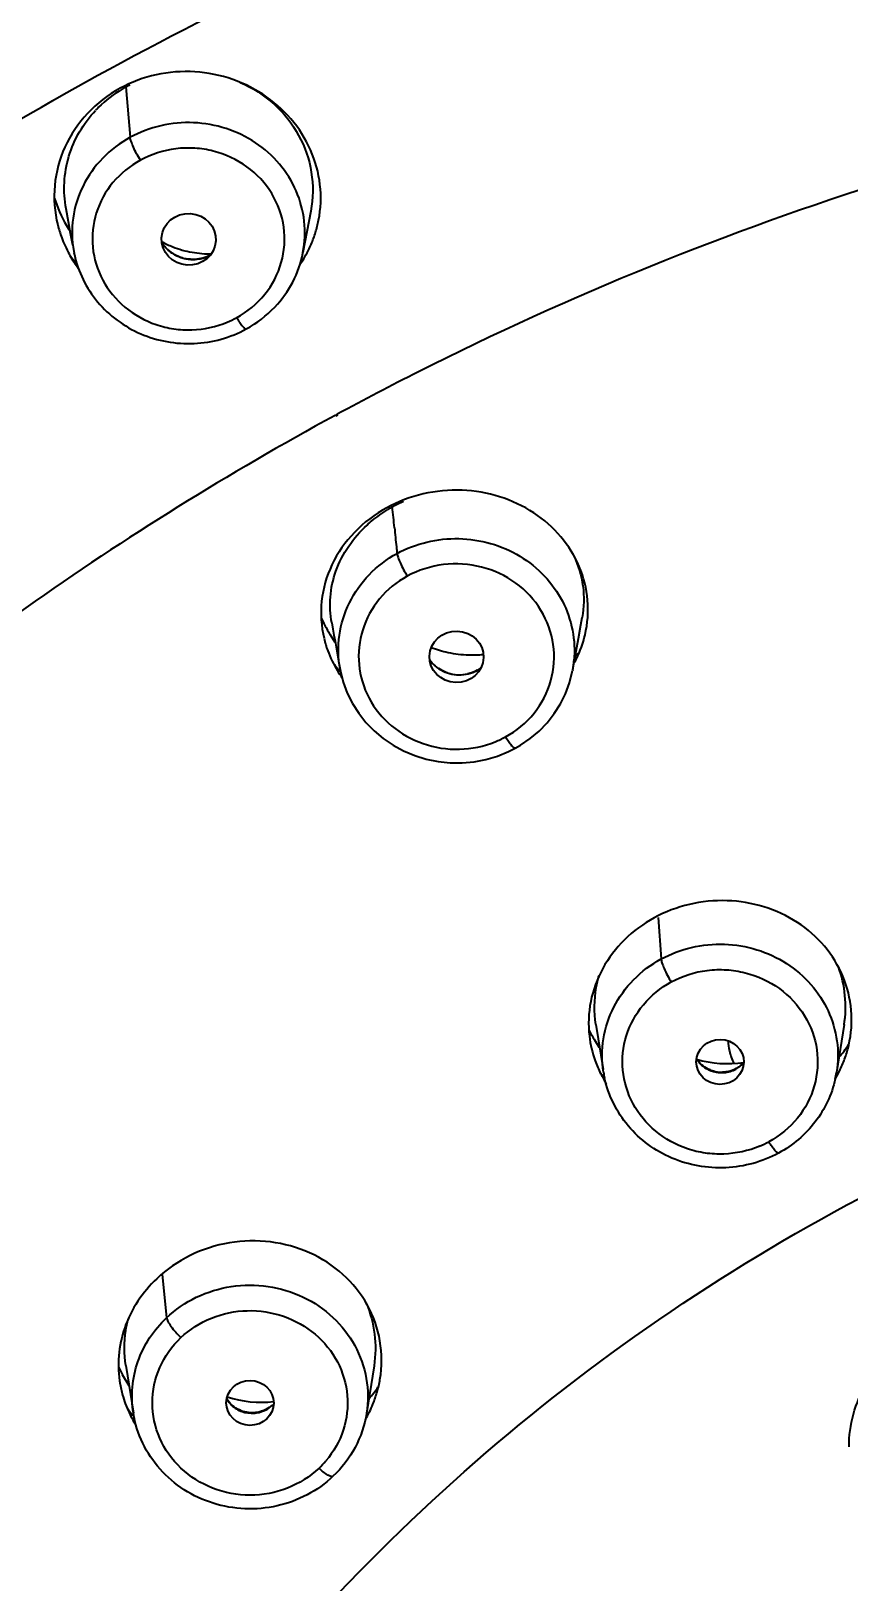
# Model space of a CAD drawing. Header units: millimetres. Extents: x 15137 to 17513, y -10160 to -6800.
# Drawn here: x 16506.32 to 16518.38, y -8244.1 to -8221.23 of the extents above; entities that cross this region are included whole.
import ezdxf

# ---------------------------------------------------------------- set-up
doc = ezdxf.new("R2010")
doc.units = ezdxf.units.MM
doc.styles.add('ARIAL', font='arial.ttf')
doc.dimstyles.get("Standard").update_dxf_attribs({"dimtxt": 15, "dimasz": 15, "dimexe": 0.18, "dimexo": 0.0625, "dimgap": 4, "dimtad": 0, "dimdec": 1, "dimdsep": 46, "dimtxsty": 'ARIAL', "dimcen": 0, "dimclrd": 5, "dimclre": 5, "dimclrt": 5, "dimadec": 0, "dimazin": 0, "dimtfac": 1, "dimtdec": 1, "dimtofl": 0, "dimtmove": 0, "dimatfit": 3, "dimfxl": 1, "dimtolj": 1, "dimtzin": 0, "dimarcsym": 0})

# ---------------------------------------------------------------- blocks, each defined once
blk = doc.blocks.new('*D72')
at = {"color": 5, "lineweight": -2, "transparency": 16777216}
for p, q in [((16473.239, -8277.12), (16473.239, -8173.164)), ((16593.175, -8277.612), (16593.175, -8173.164)), ((16488.239, -8173.344), (16504.502, -8173.344)), ((16578.175, -8173.344), (16561.912, -8173.344))]:
    blk.add_line(p, q, dxfattribs=at)
at = {"color": 5, "transparency": 16777216}
for points in [[(16488.239, -8170.844), (16488.239, -8175.844), (16473.239, -8173.344)], [(16578.175, -8170.844), (16578.175, -8175.844), (16593.175, -8173.344)]]:
    blk.add_solid(points, dxfattribs=at)
at = {"layer": 'Defpoints', "color": 0, "transparency": 16777216}
for p in [(16593.175, -8173.344), (16473.239, -8277.182), (16593.175, -8277.675)]:
    blk.add_point(p, dxfattribs=at)
at = {"color": 5, "transparency": 16777216, "insert": (16533.207, -8173.344), "char_height": 15, "attachment_point": 5, "style": 'ARIAL'}
blk.add_mtext('\\A1;%%C120', dxfattribs=at)

msp = doc.modelspace()

# ---------------------------------------------------------------- linework, layer by layer
at = {"linetype": 'Continuous'}
for p, q in [((16507.716, -8222.059), (16507.779, -8222.802)), ((16506.869, -8224.048), (16506.834, -8223.854)), ((16510.44, -8223.89), (16510.326, -8224.498)), ((16506.9, -8224.222), (16506.869, -8224.048)), ((16506.931, -8224.393), (16506.9, -8224.222)), ((16506.946, -8224.484), (16506.95, -8224.507)), ((16510.324, -8224.51), (16510.326, -8224.498)), ((16510.832, -8226.886), (16510.802, -8226.902)), ((16510.838, -8226.897), (16510.809, -8226.913)), ((16514.422, -8229.992), (16514.442, -8229.883)), ((16514.386, -8230.191), (16514.422, -8229.992)), ((16510.802, -8230.249), (16510.726, -8230.131)), ((16510.799, -8230.233), (16510.851, -8230.525)), ((16514.328, -8230.511), (16514.386, -8230.191)), ((16510.851, -8230.525), (16510.873, -8230.649)), ((16514.303, -8230.65), (16514.328, -8230.511)), ((16514.303, -8230.65), (16514.3, -8230.665)), ((16515.562, -8234.306), (16515.605, -8234.917)), ((16514.644, -8235.882), (16514.75, -8236.546)), ((16518.305, -8235.884), (16518.193, -8236.59)), ((16514.699, -8236.226), (16514.629, -8236.116)), ((16514.756, -8236.586), (16514.756, -8236.584)), ((16508.249, -8239.564), (16508.314, -8240.207)), ((16507.761, -8241.213), (16507.667, -8241.047)), ((16507.713, -8240.91), (16507.825, -8241.616)), ((16511.375, -8240.914), (16511.263, -8241.617))]:
    msp.add_line(p, q, dxfattribs=at)
for points in [[(16510.749, -8229.962), (16510.767, -8230.056), (16510.783, -8230.144), (16510.799, -8230.233)], [(16510.873, -8230.649), (16510.878, -8230.672), (16510.92, -8230.837)], [(16514.12, -8231.156), (16514.195, -8231.005), (16514.254, -8230.847), (16514.296, -8230.684), (16514.3, -8230.664)], [(16510.92, -8230.837), (16510.979, -8230.996), (16511.055, -8231.149), (16511.147, -8231.294), (16511.254, -8231.429), (16511.375, -8231.554), (16511.509, -8231.666), (16511.654, -8231.764), (16511.809, -8231.849), (16511.973, -8231.917), (16512.143, -8231.97), (16512.317, -8232.006), (16512.494, -8232.024), (16512.672, -8232.025), (16512.849, -8232.009), (16513.023, -8231.976), (16513.192, -8231.926), (16513.354, -8231.86), (16513.455, -8231.809)], [(16513.455, -8231.809), (16513.533, -8231.763), (16513.674, -8231.666), (16513.806, -8231.556), (16513.925, -8231.433), (16514.03, -8231.299), (16514.12, -8231.156)]]:
    msp.add_lwpolyline(points, dxfattribs=at)
for centre, radius, start, end in [((16508.581, -8223.647), 1.808, 120.589, 134.583), ((16508.597, -8223.672), 1.838, 118.6257, 120.6059), ((16508.601, -8223.68), 1.847, 116.659, 118.6325), ((16508.55, -8223.612), 1.762, 134.6517, 136.6888), ((16508.574, -8223.092), 2.008, 197.3931, 210.2164), ((16508.423, -8223.668), 1.765, 193.8918, 200.3488), ((16508.607, -8223.073), 2.046, 210.2151, 213.2692), ((16508.855, -8223.692), 1.733, 340.493, 346.7082), ((16508.454, -8223.656), 1.798, 200.3573, 208.7933), ((16508.94, -8223.066), 1.452, 241.2531, 248.4454), ((16508.695, -8224.062), 0.539, 217.1047, 220.8315), ((16508.845, -8223.688), 1.744, 334.2895, 340.4909), ((16508.463, -8223.652), 1.809, 208.7881, 209.487), ((16508.466, -8223.65), 1.812, 209.4881, 213.267), ((16508.548, -8223.297), 2.073, 217.031, 221.4043), ((16508.485, -8224.203), 1.565, 191.1823, 192.0763), ((16508.695, -8224.063), 0.538, 220.8315, 223.5619), ((16508.95, -8223.04), 1.48, 248.4557, 254.1573), ((16508.703, -8224.049), 0.554, 251.1193, 266.7657), ((16508.958, -8223.013), 1.508, 254.1536, 259.7586), ((16508.705, -8224.045), 0.557, 253.6814, 259.9919), ((16508.702, -8224.058), 0.545, 266.7989, 280.0071), ((16508.959, -8223.006), 1.514, 259.7552, 265.3343), ((16508.701, -8224.055), 0.549, 280.0439, 284.885), ((16508.96, -8223), 1.521, 265.3442, 270.8852), ((16508.701, -8224.055), 0.548, 284.884, 287.54), ((16508.703, -8224.06), 0.543, 287.5367, 291.6572), ((16508.707, -8224.071), 0.531, 291.6519, 296.5514), ((16508.812, -8223.671), 1.781, 325.5881, 334.2581), ((16508.896, -8223.011), 2.138, 310.9215, 312.5336), ((16508.48, -8223.641), 1.829, 213.2712, 216.4904), ((16508.605, -8224.068), 1.579, 292.5222, 298.0205), ((16532.698, -8267.244), 45.902, 116.7653, 118.4488), ((16512.6, -8229.992), 1.985, 118.8501, 120.9974), ((16512.599, -8230.009), 2, 113.2646, 118.6051), ((16493.335, -8230.381), 18.43, 5.6779, 6.6317), ((16512.263, -8229.139), 1.829, 204.1116, 206.9775), ((16512.288, -8229.126), 1.858, 206.9912, 212.754), ((16512.224, -8229.81), 1.633, 193.4325, 200.1197), ((16512.795, -8228.852), 1.58, 248.5518, 257.9018), ((16512.836, -8229.745), 1.694, 333.8532, 346.6015), ((16512.269, -8229.792), 1.681, 200.1545, 211.4927), ((16512.245, -8229.395), 1.875, 217.8816, 219.4697), ((16512.811, -8228.782), 1.651, 257.872, 263.1823), ((16512.815, -8228.755), 1.679, 263.1787, 268.3812), ((16512.815, -8228.724), 1.71, 268.3945, 275.7433), ((16512.76, -8230.371), 1.568, 349.7705, 354.5487), ((16512.803, -8229.73), 1.73, 331.3592, 333.8675), ((16512.868, -8228.866), 2.165, 312.8757, 315.0128), ((16512.267, -8229.376), 1.905, 219.4756, 223.1136), ((16512.289, -8229.78), 1.704, 211.477, 212.7341), ((16512.3, -8229.773), 1.717, 212.7371, 215.3207), ((16512.634, -8230.163), 0.564, 251.7261, 267.0677), ((16512.632, -8230.173), 0.555, 254.8604, 269.2736), ((16512.633, -8230.172), 0.554, 267.1021, 282.7036), ((16512.632, -8230.18), 0.548, 269.317, 283.8783), ((16512.64, -8230.202), 0.525, 298.646, 306.2), ((16512.612, -8230.361), 1.46, 292.1052, 298.6074), ((16516.641, -8235.62), 1.684, 350.9181, 20.4323), ((16516.189, -8235.86), 1.652, 186.7681, 199.7517), ((16517.49, -8236.076), 0.898, 183.1255, 192.6163), ((16517.504, -8236.072), 0.912, 192.6586, 204.9165), ((16516.692, -8235.803), 1.724, 340.8062, 347.111), ((16516.227, -8235.846), 1.694, 199.7646, 206.7695), ((16516.481, -8236.173), 0.415, 211.889, 220.244), ((16516.51, -8236.165), 0.419, 302.7743, 306.9508), ((16516.519, -8236.177), 0.404, 306.9187, 319.1689), ((16516.671, -8235.796), 1.746, 334.5389, 340.8064), ((16516.387, -8235.245), 2.151, 218.3554, 221.1418), ((16516.25, -8235.835), 1.719, 206.7681, 212.4258), ((16516.323, -8236.336), 1.587, 189.049, 192.2333), ((16516.498, -8236.129), 0.457, 258.1508, 271.4199), ((16516.496, -8236.148), 0.445, 259.6836, 275.118), ((16516.508, -8236.162), 0.422, 298.6299, 302.777), ((16516.617, -8236.335), 1.596, 347.2394, 350.8121), ((16516.647, -8235.784), 1.773, 329.7327, 334.5302), ((16516.454, -8236.23), 1.568, 292.663, 298.1797), ((16509.251, -8240.903), 1.646, 189.9905, 196.5217), ((16509.735, -8240.82), 1.751, 337.7686, 344.0361), ((16509.768, -8240.829), 1.717, 344.0371, 350.3934), ((16509.282, -8240.893), 1.679, 196.5394, 206.3733), ((16509.46, -8240.272), 2.142, 216.0553, 220.723), ((16509.711, -8240.809), 1.778, 329.6763, 337.7582), ((16509.296, -8240.886), 1.694, 206.3684, 209.7411), ((16509.31, -8240.878), 1.711, 209.7427, 212.0443), ((16509.54, -8241.36), 1.476, 313.8507, 319.626)]:
    msp.add_arc(centre, radius, start, end, dxfattribs=at)
for centre, major_axis, ratio in [((16508.641, -8224.306), (0.4, -0.024), 0.948578), ((16512.589, -8230.461), (0.4, -0.011), 0.947067), ((16516.475, -8236.435), (0.35, -0.003), 0.945966), ((16509.545, -8241.463), (0.35, -0.003), 0.945511)]:
    msp.add_ellipse(centre, major_axis=major_axis, ratio=ratio, dxfattribs=at)
for centre, major_axis, ratio, start_param, end_param in [((16516.52, -8235.043), (2.206, -0.017), 0.945977, -2.677559, -2.593083), ((16516.52, -8235.043), (2.206, -0.017), 0.945977, -0.681276, -0.564234), ((16516.592, -8234.966), (1.58, -0.012), 0.945977, 4.421551, 4.866775), ((16509.608, -8240.058), (2.206, -0.019), 0.94551, -2.699769, -2.637872), ((16509.608, -8240.058), (2.206, -0.019), 0.94551, -0.690186, -0.586146), ((16509.71, -8239.959), (1.58, -0.014), 0.94551, 4.397494, 4.837077)]:
    msp.add_ellipse(centre, major_axis=major_axis, ratio=ratio, start_param=start_param, end_param=end_param, dxfattribs=at)
for points, knots in [([(16470.777, -8261.974), (16470.564, -8257.996), (16470.997, -8249.952), (16474.202, -8238.288), (16478.885, -8229.292), (16483.703, -8222.757), (16489.224, -8216.684), (16497.308, -8210.143), (16506.567, -8205.306), (16514.472, -8202.545), (16522.655, -8200.546), (16528.993, -8199.939), (16533.207, -8199.939)], [0, 0, 0, 0, 0.121522, 0.243492, 0.366411, 0.428424, 0.490784, 0.616404, 0.743348, 0.807307, 0.871469, 1, 1, 1, 1]), ([(16470.991, -8261.672), (16471.131, -8257.909), (16471.921, -8252.257), (16474.088, -8245.011), (16476.987, -8237.969), (16481.943, -8229.707), (16488.441, -8222.535), (16494.421, -8217.583), (16500.907, -8213.172), (16509.804, -8208.805), (16521.3, -8205.597), (16533.231, -8204.516), (16545.161, -8205.605), (16556.655, -8208.822), (16565.548, -8213.196), (16572.03, -8217.612), (16578.007, -8222.568), (16584.499, -8229.745), (16589.448, -8238.01), (16592.341, -8245.055), (16594.502, -8252.302), (16595.287, -8257.955), (16595.424, -8261.718)], [0, 0, 0, 0, 0.060743, 0.091251, 0.121862, 0.183409, 0.24559, 0.276968, 0.308508, 0.371957, 0.43586, 0.500007, 0.564153, 0.628055, 0.691501, 0.72304, 0.754416, 0.816594, 0.87814, 0.90875, 0.939257, 1, 1, 1, 1]), ([(16564.381, -8314.305), (16567.838, -8312.393), (16574.372, -8307.927), (16582.642, -8299.515), (16589.031, -8289.732), (16593.285, -8278.952), (16595.236, -8267.588), (16594.805, -8256.082), (16592.012, -8244.879), (16586.965, -8234.412), (16579.866, -8225.082), (16570.989, -8217.243), (16560.678, -8211.19), (16549.326, -8207.149), (16537.365, -8205.269), (16525.245, -8205.622), (16513.431, -8208.191), (16506.013, -8211.338), (16502.506, -8213.238)], [0, 0, 0, 0, 0.063059, 0.125441, 0.187164, 0.248341, 0.309174, 0.36992, 0.430848, 0.492201, 0.554154, 0.616784, 0.680067, 0.743881, 0.808029, 0.872266, 0.936332, 1, 1, 1, 1]), ([(16473.56, -8257.835), (16473.951, -8254.395), (16475.41, -8247.553), (16479.526, -8237.874), (16485.436, -8229.067), (16492.936, -8221.431), (16501.775, -8215.216), (16511.656, -8210.626), (16522.248, -8207.81), (16529.555, -8207.178), (16533.207, -8207.178)], [0, 0, 0, 0, 0.121505, 0.243723, 0.366989, 0.491492, 0.617254, 0.744133, 0.87184, 1, 1, 1, 1]), ([(16473.899, -8257.418), (16474.31, -8254.013), (16475.796, -8247.245), (16479.926, -8237.68), (16485.819, -8228.982), (16493.277, -8221.444), (16502.051, -8215.31), (16511.851, -8210.781), (16522.348, -8208.004), (16529.588, -8207.381), (16533.207, -8207.381)], [0, 0, 0, 0, 0.121478, 0.243672, 0.366932, 0.491438, 0.617211, 0.744105, 0.871826, 1, 1, 1, 1]), ([(16533.207, -8207.81), (16529.615, -8207.81), (16522.43, -8208.429), (16512.01, -8211.184), (16502.282, -8215.677), (16493.571, -8221.764), (16486.164, -8229.244), (16481.271, -8236.458), (16478.243, -8242.652), (16475.831, -8249.055), (16474.719, -8254.092), (16474.309, -8257.473)], [0, 0, 0, 0, 0.128122, 0.255798, 0.382654, 0.508402, 0.632897, 0.75616, 0.817448, 0.87851, 1, 1, 1, 1]), ([(16531.116, -8208.23), (16527.636, -8208.347), (16520.697, -8209.163), (16510.68, -8212.105), (16501.362, -8216.673), (16493.039, -8222.725), (16485.971, -8230.076), (16480.383, -8238.496), (16476.455, -8247.72), (16475.022, -8254.233), (16474.618, -8257.51)], [0, 0, 0, 0, 0.128179, 0.255844, 0.38266, 0.508371, 0.632857, 0.756146, 0.878422, 1, 1, 1, 1]), ([(16507.469, -8221.796), (16509.42, -8220.731), (16513.47, -8218.845), (16517.724, -8217.482), (16519.889, -8216.934)], [0, 0, 0, 0, 0.498764, 1, 1, 1, 1]), ([(16497.567, -8228.824), (16499.064, -8227.467), (16502.235, -8224.922), (16505.684, -8222.77), (16507.469, -8221.796)], [0, 0, 0, 0, 0.498411, 1, 1, 1, 1]), ([(16510.542, -8224.09), (16510.583, -8223.919), (16510.61, -8223.562), (16510.487, -8223.037), (16510.21, -8222.565), (16509.803, -8222.184), (16509.297, -8221.924), (16508.733, -8221.81), (16508.158, -8221.853), (16507.796, -8221.988), (16507.63, -8222.078)], [0, 0, 0, 0, 0.119269, 0.239019, 0.36086, 0.485547, 0.612892, 0.741944, 0.871427, 1, 1, 1, 1]), ([(16507.63, -8222.078), (16507.452, -8222.176), (16507.127, -8222.425), (16506.788, -8222.929), (16506.633, -8223.507), (16506.663, -8223.904), (16506.71, -8224.092)], [0, 0, 0, 0, 0.256247, 0.507634, 0.754874, 1, 1, 1, 1]), ([(16509.401, -8221.992), (16509.582, -8222.072), (16509.919, -8222.289), (16510.29, -8222.754), (16510.482, -8223.31), (16510.476, -8223.702), (16510.44, -8223.89)], [0, 0, 0, 0, 0.255547, 0.506393, 0.753733, 1, 1, 1, 1]), ([(16506.832, -8223.855), (16506.786, -8223.601), (16506.814, -8223.06), (16507.089, -8222.594), (16507.268, -8222.404)], [0, 0, 0, 0, 0.496593, 1, 1, 1, 1]), ([(16510.326, -8224.498), (16510.355, -8224.348), (16510.367, -8224.035), (16510.246, -8223.582), (16509.994, -8223.18), (16509.516, -8222.755), (16508.718, -8222.497), (16508.059, -8222.649), (16507.778, -8222.802)], [0, 0, 0, 0, 0.121672, 0.243762, 0.367257, 0.492677, 0.746001, 1, 1, 1, 1]), ([(16521.405, -8222.743), (16520.593, -8222.951), (16517.378, -8223.869), (16514.262, -8225.133), (16512.027, -8226.261)], [0, 0, 0, 0, 0.250926, 1, 1, 1, 1]), ([(16507.778, -8222.802), (16507.629, -8222.884), (16507.356, -8223.09), (16507.06, -8223.506), (16506.91, -8223.987), (16506.917, -8224.322), (16506.946, -8224.484)], [0, 0, 0, 0, 0.255109, 0.506007, 0.753576, 1, 1, 1, 1]), ([(16507.928, -8223.139), (16507.89, -8223.076), (16507.841, -8222.985), (16507.795, -8222.871), (16507.78, -8222.822), (16507.778, -8222.802)], [0, 0, 0, 0, 0.594385, 0.837684, 1, 1, 1, 1]), ([(16509.347, -8225.462), (16509.504, -8225.374), (16509.789, -8225.143), (16510.041, -8224.659), (16510.079, -8224.12), (16509.894, -8223.608), (16509.518, -8223.206), (16509.095, -8223.011), (16508.73, -8222.954), (16508.36, -8222.964), (16508.09, -8223.053), (16507.928, -8223.139)], [0, 0, 0, 0, 0.125424, 0.248235, 0.36966, 0.491802, 0.616291, 0.74334, 0.807765, 0.872279, 1, 1, 1, 1]), ([(16507.928, -8223.139), (16507.776, -8223.224), (16507.5, -8223.444), (16507.247, -8223.906), (16507.192, -8224.425), (16507.345, -8224.925), (16507.682, -8225.333), (16508.074, -8225.55), (16508.42, -8225.633), (16508.777, -8225.654), (16509.046, -8225.595), (16509.21, -8225.527)], [0, 0, 0, 0, 0.12555, 0.248554, 0.370096, 0.492124, 0.61627, 0.742974, 0.807297, 0.871825, 1, 1, 1, 1]), ([(16508.548, -8224.579), (16508.486, -8224.561), (16508.369, -8224.504), (16508.278, -8224.409), (16508.244, -8224.355)], [0, 0, 0, 0, 0.503837, 1, 1, 1, 1]), ([(16506.955, -8224.53), (16507.01, -8224.784), (16507.252, -8225.274), (16507.912, -8225.756), (16508.722, -8225.903), (16509.256, -8225.755), (16509.49, -8225.627)], [0, 0, 0, 0, 0.245371, 0.494901, 0.747631, 1, 1, 1, 1]), ([(16509.909, -8225.306), (16510.014, -8225.196), (16510.193, -8224.947), (16510.295, -8224.657), (16510.324, -8224.51)], [0, 0, 0, 0, 0.502044, 1, 1, 1, 1]), ([(16509.347, -8225.462), (16509.362, -8225.486), (16509.389, -8225.53), (16509.432, -8225.585), (16509.46, -8225.616), (16509.484, -8225.631), (16509.49, -8225.627)], [0, 0, 0, 0, 0.384869, 0.696323, 0.903281, 1, 1, 1, 1]), ([(16510.802, -8226.902), (16509.228, -8227.756), (16506.188, -8229.645), (16503.395, -8231.883), (16502.076, -8233.077)], [0, 0, 0, 0, 0.501598, 1, 1, 1, 1]), ([(16514.484, -8230.138), (16514.523, -8229.971), (16514.55, -8229.625), (16514.423, -8229.119), (16514.144, -8228.671), (16513.596, -8228.191), (16512.666, -8227.903), (16511.895, -8228.081), (16511.562, -8228.263)], [0, 0, 0, 0, 0.1187, 0.236635, 0.356331, 0.479659, 0.736316, 1, 1, 1, 1]), ([(16511.562, -8228.263), (16511.386, -8228.359), (16511.066, -8228.6), (16510.727, -8229.084), (16510.569, -8229.634), (16510.594, -8230.011), (16510.636, -8230.189)], [0, 0, 0, 0, 0.262648, 0.515985, 0.760486, 1, 1, 1, 1]), ([(16511.27, -8228.519), (16511.293, -8228.498), (16511.39, -8228.414), (16511.495, -8228.34), (16511.577, -8228.29)], [0, 0, 0, 0, 0.247554, 1, 1, 1, 1]), ([(16510.749, -8229.962), (16510.726, -8229.837), (16510.713, -8229.576), (16510.825, -8229.052), (16511.068, -8228.704), (16511.27, -8228.519)], [0, 0, 0, 0, 0.240242, 0.485294, 1, 1, 1, 1]), ([(16511.675, -8228.558), (16511.684, -8228.653), (16511.696, -8228.78), (16511.71, -8228.906), (16511.714, -8228.938)], [0, 0, 0, 0, 0.747279, 1, 1, 1, 1]), ([(16511.714, -8228.938), (16511.988, -8228.789), (16512.627, -8228.635), (16513.411, -8228.861), (16513.899, -8229.254), (16514.169, -8229.631), (16514.32, -8230.065), (16514.335, -8230.371), (16514.321, -8230.52)], [0, 0, 0, 0, 0.253341, 0.506638, 0.632177, 0.755857, 0.878099, 1, 1, 1, 1]), ([(16510.872, -8230.644), (16510.843, -8230.48), (16510.836, -8230.14), (16510.987, -8229.653), (16511.285, -8229.231), (16511.562, -8229.021), (16511.714, -8228.938)], [0, 0, 0, 0, 0.246493, 0.493967, 0.744519, 1, 1, 1, 1]), ([(16511.714, -8228.938), (16511.716, -8228.958), (16511.731, -8229.007), (16511.777, -8229.12), (16511.826, -8229.211), (16511.863, -8229.272)], [0, 0, 0, 0, 0.16291, 0.411881, 1, 1, 1, 1]), ([(16513.311, -8231.643), (16513.472, -8231.555), (16513.761, -8231.318), (16514.016, -8230.825), (16514.053, -8230.275), (16513.864, -8229.754), (16513.482, -8229.344), (16512.966, -8229.104), (16512.394, -8229.067), (16512.027, -8229.183), (16511.863, -8229.272)], [0, 0, 0, 0, 0.125432, 0.248223, 0.369759, 0.491988, 0.616543, 0.743693, 0.872156, 1, 1, 1, 1]), ([(16514.319, -8228.972), (16514.386, -8229.112), (16514.477, -8229.414), (16514.47, -8229.73), (16514.442, -8229.883)], [0, 0, 0, 0, 0.498719, 1, 1, 1, 1]), ([(16511.863, -8229.272), (16511.708, -8229.357), (16511.429, -8229.584), (16511.174, -8230.052), (16511.117, -8230.579), (16511.271, -8231.089), (16511.612, -8231.505), (16512.088, -8231.772), (16512.632, -8231.857), (16512.994, -8231.782), (16513.161, -8231.714)], [0, 0, 0, 0, 0.125396, 0.248401, 0.370151, 0.492378, 0.616676, 0.743525, 0.871876, 1, 1, 1, 1]), ([(16512.457, -8230.698), (16512.431, -8230.689), (16512.329, -8230.647), (16512.24, -8230.573), (16512.192, -8230.507)], [0, 0, 0, 0, 0.254696, 1, 1, 1, 1]), ([(16513.454, -8231.808), (16513.448, -8231.811), (16513.423, -8231.797), (16513.394, -8231.764), (16513.353, -8231.709), (16513.325, -8231.667), (16513.311, -8231.643)], [0, 0, 0, 0, 0.097697, 0.310745, 0.631457, 1, 1, 1, 1]), ([(16518.372, -8236.188), (16518.411, -8236.019), (16518.436, -8235.67), (16518.309, -8235.16), (16518.031, -8234.709), (16517.488, -8234.234), (16516.575, -8233.957), (16515.827, -8234.134), (16515.504, -8234.31)], [0, 0, 0, 0, 0.121098, 0.241683, 0.363367, 0.48746, 0.741652, 1, 1, 1, 1]), ([(16515.504, -8234.31), (16515.344, -8234.398), (16515.051, -8234.613), (16514.724, -8235.042), (16514.542, -8235.537), (16514.528, -8235.886), (16514.548, -8236.055)], [0, 0, 0, 0, 0.259121, 0.511495, 0.757477, 1, 1, 1, 1]), ([(16515.605, -8234.917), (16515.886, -8234.764), (16516.542, -8234.61), (16517.342, -8234.859), (16517.828, -8235.276), (16518.087, -8235.672), (16518.221, -8236.122), (16518.218, -8236.434), (16518.194, -8236.586)], [0, 0, 0, 0, 0.253911, 0.507264, 0.632729, 0.756287, 0.8784, 1, 1, 1, 1]), ([(16514.756, -8236.584), (16514.73, -8236.423), (16514.73, -8236.089), (16514.887, -8235.613), (16515.184, -8235.203), (16515.457, -8234.998), (16515.605, -8234.917)], [0, 0, 0, 0, 0.246332, 0.493949, 0.744922, 1, 1, 1, 1]), ([(16515.605, -8234.917), (16515.606, -8234.937), (16515.621, -8234.985), (16515.667, -8235.1), (16515.716, -8235.192), (16515.755, -8235.255)], [0, 0, 0, 0, 0.160304, 0.403136, 1, 1, 1, 1]), ([(16515.755, -8235.255), (16515.919, -8235.167), (16516.193, -8235.078), (16516.569, -8235.068), (16516.939, -8235.125), (16517.368, -8235.323), (16517.75, -8235.731), (16517.938, -8236.25), (16517.9, -8236.798), (16517.644, -8237.289), (16517.355, -8237.524), (16517.195, -8237.613)], [0, 0, 0, 0, 0.127709, 0.192218, 0.25664, 0.383699, 0.508197, 0.630349, 0.751781, 0.874586, 1, 1, 1, 1]), ([(16514.644, -8235.881), (16514.617, -8235.703), (16514.62, -8235.455), (16514.675, -8235.22), (16514.691, -8235.161)], [0, 0, 0, 0, 0.747679, 1, 1, 1, 1]), ([(16517.059, -8237.677), (16516.892, -8237.747), (16516.62, -8237.807), (16516.257, -8237.787), (16515.905, -8237.703), (16515.507, -8237.484), (16515.164, -8237.07), (16515.007, -8236.562), (16515.063, -8236.035), (16515.32, -8235.566), (16515.6, -8235.341), (16515.755, -8235.255)], [0, 0, 0, 0, 0.128165, 0.192683, 0.257007, 0.383724, 0.507883, 0.629919, 0.751464, 0.874459, 1, 1, 1, 1]), ([(16516.404, -8236.577), (16516.378, -8236.571), (16516.278, -8236.541), (16516.189, -8236.474), (16516.144, -8236.412)], [0, 0, 0, 0, 0.258584, 1, 1, 1, 1]), ([(16516.164, -8236.441), (16516.212, -8236.497), (16516.297, -8236.556), (16516.392, -8236.581), (16516.417, -8236.586)], [0, 0, 0, 0, 0.746255, 1, 1, 1, 1]), ([(16517.338, -8237.779), (16517.102, -8237.907), (16516.561, -8238.057), (16515.742, -8237.91), (16515.074, -8237.424), (16514.828, -8236.929), (16514.772, -8236.673)], [0, 0, 0, 0, 0.252374, 0.505115, 0.754646, 1, 1, 1, 1]), ([(16516.711, -8236.533), (16516.665, -8236.558), (16516.597, -8236.58), (16516.527, -8236.586), (16516.509, -8236.586)], [0, 0, 0, 0, 0.745852, 1, 1, 1, 1]), ([(16518.174, -8236.688), (16518.123, -8236.914), (16517.916, -8237.353), (16517.545, -8237.665), (16517.338, -8237.779)], [0, 0, 0, 0, 0.496262, 1, 1, 1, 1]), ([(16510.282, -8244.888), (16511.798, -8243.19), (16515.266, -8240.125), (16519.34, -8237.935), (16521.479, -8237.076)], [0, 0, 0, 0, 0.496949, 1, 1, 1, 1]), ([(16517.338, -8237.778), (16517.332, -8237.782), (16517.308, -8237.767), (16517.28, -8237.736), (16517.237, -8237.681), (16517.209, -8237.637), (16517.194, -8237.613)], [0, 0, 0, 0, 0.096747, 0.303463, 0.614199, 1, 1, 1, 1]), ([(16511.461, -8241.115), (16511.492, -8240.929), (16511.493, -8240.543), (16511.299, -8239.998), (16510.932, -8239.542), (16510.432, -8239.22), (16509.849, -8239.06), (16509.236, -8239.074), (16508.653, -8239.261), (16508.316, -8239.493), (16508.171, -8239.631)], [0, 0, 0, 0, 0.120512, 0.240865, 0.362662, 0.487047, 0.614219, 0.743299, 0.872554, 1, 1, 1, 1]), ([(16508.171, -8239.631), (16507.961, -8239.829), (16507.631, -8240.32), (16507.581, -8240.914), (16507.63, -8241.189)], [0, 0, 0, 0, 0.508698, 1, 1, 1, 1]), ([(16508.314, -8240.207), (16508.443, -8240.085), (16508.744, -8239.88), (16509.265, -8239.72), (16509.814, -8239.719), (16510.337, -8239.877), (16510.784, -8240.18), (16511.112, -8240.6), (16511.287, -8241.096), (16511.29, -8241.446), (16511.263, -8241.615)], [0, 0, 0, 0, 0.125592, 0.252909, 0.380876, 0.508196, 0.633818, 0.757299, 0.879001, 1, 1, 1, 1]), ([(16508.526, -8240.5), (16508.656, -8240.379), (16508.965, -8240.18), (16509.504, -8240.07), (16510.049, -8240.154), (16510.524, -8240.422), (16510.863, -8240.84), (16511.013, -8241.35), (16510.953, -8241.876), (16510.776, -8242.184), (16510.664, -8242.316)], [0, 0, 0, 0, 0.126306, 0.25445, 0.382719, 0.509349, 0.633411, 0.755377, 0.876925, 1, 1, 1, 1]), ([(16511.258, -8239.991), (16511.319, -8240.136), (16511.402, -8240.443), (16511.398, -8240.761), (16511.373, -8240.915)], [0, 0, 0, 0, 0.502323, 1, 1, 1, 1]), ([(16507.715, -8240.912), (16507.688, -8240.743), (16507.688, -8240.508), (16507.734, -8240.282), (16507.748, -8240.226)], [0, 0, 0, 0, 0.747941, 1, 1, 1, 1]), ([(16507.825, -8241.613), (16507.785, -8241.362), (16507.832, -8240.829), (16508.127, -8240.384), (16508.314, -8240.207)], [0, 0, 0, 0, 0.496076, 1, 1, 1, 1]), ([(16508.314, -8240.207), (16508.316, -8240.226), (16508.337, -8240.271), (16508.403, -8240.372), (16508.473, -8240.449), (16508.526, -8240.5)], [0, 0, 0, 0, 0.156663, 0.396265, 1, 1, 1, 1]), ([(16510.562, -8242.425), (16510.428, -8242.55), (16510.106, -8242.754), (16509.545, -8242.857), (16508.984, -8242.753), (16508.505, -8242.453), (16508.182, -8242.001), (16508.068, -8241.462), (16508.18, -8240.924), (16508.396, -8240.625), (16508.526, -8240.5)], [0, 0, 0, 0, 0.126363, 0.254577, 0.382783, 0.509137, 0.632817, 0.754562, 0.876314, 1, 1, 1, 1]), ([(16518.376, -8242.11), (16518.374, -8241.788), (16518.56, -8241.123), (16519.064, -8240.656), (16519.354, -8240.498)], [0, 0, 0, 0, 0.493711, 1, 1, 1, 1]), ([(16509.314, -8241.524), (16509.302, -8241.516), (16509.259, -8241.481), (16509.222, -8241.438), (16509.201, -8241.402)], [0, 0, 0, 0, 0.255416, 1, 1, 1, 1]), ([(16509.602, -8241.607), (16509.576, -8241.609), (16509.475, -8241.606), (16509.375, -8241.568), (16509.314, -8241.524)], [0, 0, 0, 0, 0.253695, 1, 1, 1, 1]), ([(16509.605, -8241.614), (16509.629, -8241.612), (16509.726, -8241.597), (16509.818, -8241.549), (16509.871, -8241.499)], [0, 0, 0, 0, 0.254181, 1, 1, 1, 1]), ([(16510.768, -8242.545), (16510.655, -8242.652), (16510.395, -8242.837), (16509.947, -8243.002), (16509.469, -8243.044), (16508.996, -8242.962), (16508.564, -8242.761), (16508.204, -8242.455), (16507.943, -8242.065), (16507.849, -8241.767), (16507.825, -8241.616)], [0, 0, 0, 0, 0.124927, 0.250995, 0.377589, 0.504087, 0.629816, 0.75436, 0.877653, 1, 1, 1, 1]), ([(16511.263, -8241.617), (16511.235, -8241.792), (16511.119, -8242.135), (16510.898, -8242.422), (16510.768, -8242.545)], [0, 0, 0, 0, 0.497606, 1, 1, 1, 1]), ([(16511.408, -8256.65), (16511.773, -8255.563), (16512.688, -8253.437), (16514.566, -8250.505), (16516.908, -8247.89), (16519.655, -8245.656), (16522.738, -8243.86), (16526.081, -8242.545), (16529.598, -8241.742), (16532.004, -8241.563), (16533.207, -8241.563)], [0, 0, 0, 0, 0.121707, 0.244305, 0.36795, 0.492688, 0.61846, 0.745104, 0.872393, 1, 1, 1, 1]), ([(16510.846, -8263.685), (16510.808, -8262.28), (16511.03, -8259.449), (16512.248, -8255.359), (16514.299, -8251.58), (16517.099, -8248.264), (16520.536, -8245.542), (16524.473, -8243.518), (16528.751, -8242.272), (16531.722, -8241.992), (16533.207, -8241.992)], [0, 0, 0, 0, 0.121571, 0.243627, 0.366646, 0.490943, 0.616628, 0.743595, 0.871529, 1, 1, 1, 1]), ([(16510.768, -8242.545), (16510.761, -8242.552), (16510.73, -8242.549), (16510.66, -8242.511), (16510.602, -8242.463), (16510.562, -8242.425)], [0, 0, 0, 0, 0.113507, 0.323203, 1, 1, 1, 1]), ([(16524.921, -8244.094), (16523.316, -8244.723), (16520.257, -8246.35), (16516.406, -8249.778), (16513.533, -8253.986), (16512.382, -8257.169), (16512.021, -8258.792)], [0, 0, 0, 0, 0.254744, 0.506284, 0.754488, 1, 1, 1, 1])]:
    msp.add_open_spline(points, degree=3, knots=knots, dxfattribs=at)
for points in [[(16508.305, -8224.433), (16508.365, -8224.496), (16508.442, -8224.545), (16508.524, -8224.573)], [(16508.85, -8224.582), (16508.772, -8224.604), (16508.687, -8224.607), (16508.608, -8224.593)], [(16508.963, -8224.536), (16508.927, -8224.556), (16508.889, -8224.571), (16508.85, -8224.582)], [(16509.49, -8225.627), (16509.645, -8225.543), (16509.788, -8225.433), (16509.909, -8225.306)], [(16512.248, -8230.573), (16512.314, -8230.637), (16512.399, -8230.685), (16512.487, -8230.709)], [(16512.894, -8230.66), (16512.851, -8230.684), (16512.803, -8230.702), (16512.755, -8230.713)], [(16512.763, -8230.713), (16512.808, -8230.701), (16512.851, -8230.685), (16512.892, -8230.663)], [(16516.706, -8236.54), (16516.751, -8236.515), (16516.792, -8236.482), (16516.825, -8236.443)], [(16516.536, -8236.591), (16516.595, -8236.586), (16516.654, -8236.568), (16516.706, -8236.54)], [(16509.201, -8241.405), (16509.221, -8241.44), (16509.247, -8241.471), (16509.276, -8241.499)], [(16509.276, -8241.499), (16509.319, -8241.539), (16509.372, -8241.57), (16509.428, -8241.59)], [(16509.875, -8241.492), (16509.846, -8241.52), (16509.813, -8241.543), (16509.777, -8241.561)], [(16509.428, -8241.59), (16509.484, -8241.609), (16509.545, -8241.618), (16509.605, -8241.614)], [(16509.777, -8241.561), (16509.723, -8241.588), (16509.662, -8241.604), (16509.602, -8241.607)]]:
    msp.add_open_spline(points, degree=3, dxfattribs=at)

# ---------------------------------------------------------------- dimensions: what is measured, and where the dimension line sits
dim = msp.add_linear_dim(base=(16593.175, -8173.344), p1=(16473.239, -8277.182), p2=(16593.175, -8277.675), dimstyle='Standard', override={"dimdec": 0, "dimpost": '%%C<>', "dimtfillclr": 7})
dim.commit()
dim.dimension.update_dxf_attribs({"geometry": '*D72', "text_midpoint": (16533.207, -8173.344)})

doc.saveas('drawing.dxf')
